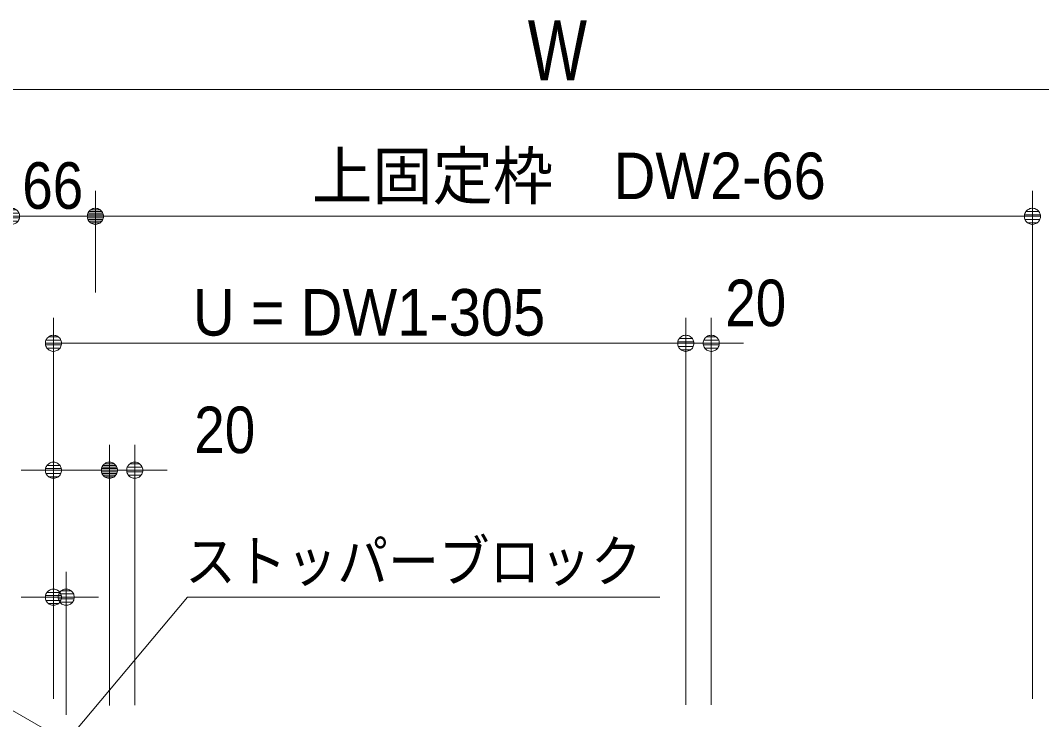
# Model space of a CAD drawing. Units: millimetres, scale not verified. Extents: x -6062 to 6062, y -3045 to 3045.
# Drawn here: x -3939 to -3134, y 354 to 904 of the extents above; entities that cross this region are included whole.
import ezdxf
from ezdxf.enums import TextEntityAlignment as Align

# ---------------------------------------------------------------- set-up
doc = ezdxf.new("R2010")
doc.units = ezdxf.units.MM
doc.header["$LTSCALE"] = 20
for name, color, linetype, lineweight in [('0-0_2寸法-1', 7, 'Continuous', 9), ('0-1_0', 7, 'Continuous', 9), ('0-2_2寸法-3', 7, 'Continuous', 9), ('0-3_2寸法-2', 7, 'Continuous', 9)]:
    doc.layers.add(name, color=color, linetype=linetype, lineweight=lineweight)
doc.styles.add('ＭＳ ゴシック', font='')
doc.styles.add('ＭＳ Ｐゴシック', font='')
doc.styles.get('ＭＳ ゴシック').set_extended_font_data('MS Gothic')
doc.styles.get('ＭＳ Ｐゴシック').set_extended_font_data('MS PGothic')

# ---------------------------------------------------------------- blocks, each defined once
blk = doc.blocks.new('_Dot')
at = {"layer": '0-1_0'}
for p, q in [((-10, 0), (-20, 0)), ((9.78, 2), (-9.78, 2)), ((7.99, 6), (-7.99, 6)), ((9.16, -3.98), (-9.16, -3.98)), ((6, -7.98), (-6, -7.98))]:
    blk.add_line(p, q, dxfattribs=at)
for points in [[(10, 0), (9.92, 1.25), (9.69, 2.49), (9.3, 3.68), (8.76, 4.82), (8.09, 5.88), (7.29, 6.85), (6.37, 7.71), (5.36, 8.44), (4.26, 9.05), (3.09, 9.51), (1.87, 9.82), (0.63, 9.98), (-0.63, 9.98), (-1.87, 9.82), (-3.09, 9.51), (-4.26, 9.05), (-5.36, 8.44), (-6.37, 7.71), (-7.29, 6.85), (-8.09, 5.88), (-8.76, 4.82), (-9.3, 3.68), (-9.69, 2.49), (-9.92, 1.25), (-10, 0), (0, 0)], [(-10, 0), (-9.92, -1.25), (-9.69, -2.49), (-9.3, -3.68), (-8.76, -4.82), (-8.09, -5.88), (-7.29, -6.85), (-6.37, -7.71), (-5.36, -8.44), (-4.26, -9.05), (-3.09, -9.51), (-1.87, -9.82), (-0.63, -9.98), (0.63, -9.98), (1.87, -9.82), (3.09, -9.51), (4.26, -9.05), (5.36, -8.44), (6.37, -7.71), (7.29, -6.85), (8.09, -5.88), (8.76, -4.82), (9.3, -3.68), (9.69, -2.49), (9.92, -1.25), (10, 0), (0, 0)]]:
    blk.add_lwpolyline(points, close=True, dxfattribs=at)

msp = doc.modelspace()

# ---------------------------------------------------------------- linework, layer by layer
at = {"layer": '0-0_2寸法-1'}
for p, q in [((-2328.21, 850), (-4702.79, 850)), ((-3879.5, 690), (-3879.5, 770)), ((-3879.5, 690), (-3879.5, 770)), ((-3141.5, 370), (-3141.5, 770)), ((-3932.79, 750), (-3892.21, 750)), ((-3866.79, 750), (-3154.21, 750)), ((-3912.5, 570), (-3912.5, 670)), ((-3414.5, 365.25), (-3414.5, 670)), ((-3899.79, 650), (-3427.21, 650))]:
    msp.add_line(p, q, dxfattribs=at)
at = {"layer": '0-2_2寸法-3'}
for points in [[(-3912.5, 342), (-4099.56, 450), (-4293.64, 450)], [(-3902.5, 336.1), (-3806.93, 450), (-3434.97, 450)]]:
    msp.add_lwpolyline(points, dxfattribs=at)
at = {"layer": '0-3_2寸法-2'}
for p, q in [((-3414.5, 365.25), (-3414.5, 670)), ((-3394.5, 365.25), (-3394.5, 670)), ((-3427.21, 650), (-3439.92, 650)), ((-3414.5, 650), (-3394.5, 650)), ((-3381.79, 650), (-3369.08, 650)), ((-3912.5, 470), (-3912.5, 570)), ((-3868.5, 364.68), (-3868.5, 570)), ((-3868.5, 364.68), (-3868.5, 570)), ((-3848.5, 364.88), (-3848.5, 570)), ((-3925.21, 550), (-3937.92, 550)), ((-3868.5, 550), (-3912.5, 550)), ((-3881.21, 550), (-3893.92, 550)), ((-3868.5, 550), (-3848.5, 550)), ((-3855.79, 550), (-3843.08, 550)), ((-3835.79, 550), (-3823.08, 550)), ((-3912.5, 370), (-3912.5, 470)), ((-3902.5, 357.23), (-3902.5, 470)), ((-3925.21, 450), (-3937.92, 450)), ((-3902.5, 450), (-3912.5, 450)), ((-3889.79, 450), (-3877.08, 450))]:
    msp.add_line(p, q, dxfattribs=at)

# ---------------------------------------------------------------- block references
at = {"layer": '0-0_2寸法-1', "xscale": 0.6356201, "yscale": 0.6356201, "rotation": 180}
for p in [(-3945.5, 750), (-3879.5, 750), (-3912.5, 650)]:
    msp.add_blockref('_Dot', p, dxfattribs=at)
at = {"layer": '0-0_2寸法-1', "xscale": 0.6356201, "yscale": 0.6356201}
for p in [(-3879.5, 750), (-3141.5, 750), (-3414.5, 650)]:
    msp.add_blockref('_Dot', p, dxfattribs=at)
at = {"layer": '0-3_2寸法-2', "xscale": 0.6356201, "yscale": 0.6356201}
for p in [(-3414.5, 650), (-3912.5, 550), (-3868.5, 550), (-3912.5, 450)]:
    msp.add_blockref('_Dot', p, dxfattribs=at)
at = {"layer": '0-3_2寸法-2', "xscale": 0.6356201, "yscale": 0.6356201, "rotation": 180}
for p in [(-3394.5, 650), (-3868.5, 550), (-3848.5, 550), (-3902.5, 450)]:
    msp.add_blockref('_Dot', p, dxfattribs=at)

# ---------------------------------------------------------------- texts
at = {"layer": '0-0_2寸法-1', "style": 'ＭＳ Ｐゴシック'}
for s, height, width, p in [('W', 47.21, 0.8, (-3538.96, 842.93)), ('上固定枠\u3000DW2-66', 36.66, 0.95, (-3708.87, 752.53)), ('66', 36.66, 0.9, (-3937.09, 744.94)), ('U = DW1-305', 36.69, 0.95, (-3802.68, 645.04))]:
    msp.add_text(s, height=height, dxfattribs=dict(at, width=width)).set_placement(p, align=Align.BOTTOM_LEFT)
at = {"layer": '0-2_2寸法-3', "style": 'ＭＳ ゴシック', "width": 0.9}
msp.add_text('ストッパーブロック', height=32.55, dxfattribs=at).set_placement((-3808.85, 452.39), align=Align.BOTTOM_LEFT)
at = {"layer": '0-3_2寸法-2', "style": 'ＭＳ Ｐゴシック', "width": 0.9}
for p in [(-3383.48, 652.48), (-3801.63, 552.48)]:
    msp.add_text('20', height=36.66, dxfattribs=at).set_placement(p, align=Align.BOTTOM_LEFT)

doc.saveas('drawing.dxf')
